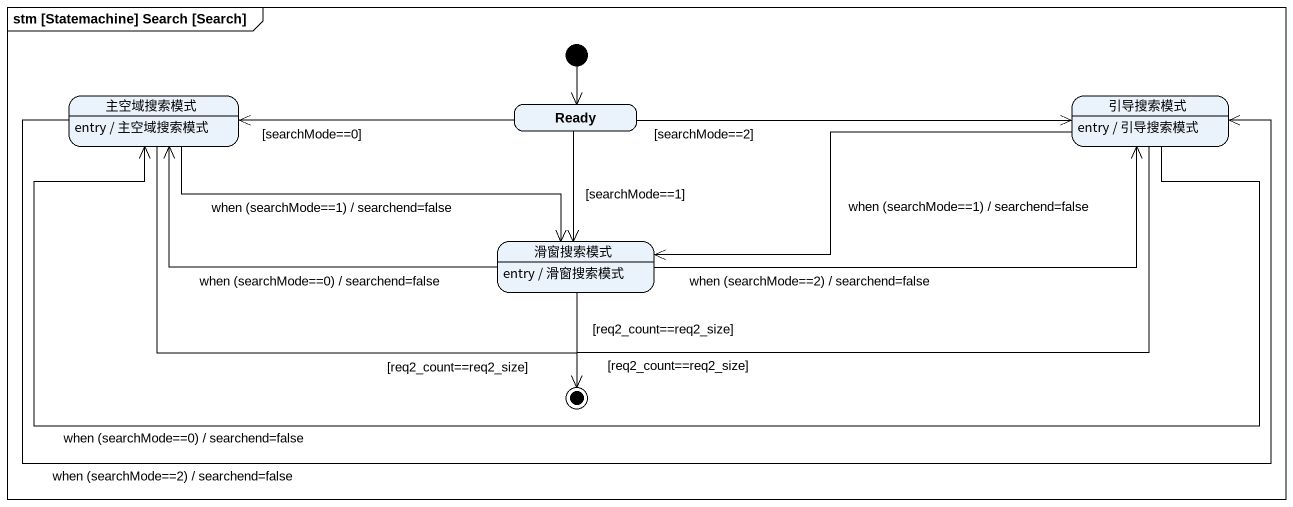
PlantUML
@startuml
mainframe stm [Statemachine] Search [Search]
hide empty description
state 主空域搜索模式
主空域搜索模式 : entry / 主空域搜索模式
state Ready
state 引导搜索模式
引导搜索模式 : entry / 引导搜索模式
state 滑窗搜索模式
滑窗搜索模式 : entry / 滑窗搜索模式
[*] --> Ready
主空域搜索模式 -right-> 引导搜索模式 : when (searchMode==2) / searchend=false
主空域搜索模式 -right-> 滑窗搜索模式 : when (searchMode==1) / searchend=false
Ready -left-> 主空域搜索模式 : [searchMode==0]
Ready -right-> 引导搜索模式 : [searchMode==2]
Ready --> 滑窗搜索模式 : [searchMode==1]
引导搜索模式 -left-> 主空域搜索模式 : when (searchMode==0) / searchend=false
引导搜索模式 -left-> 滑窗搜索模式 : when (searchMode==1) / searchend=false
滑窗搜索模式 -left-> 主空域搜索模式 : when (searchMode==0) / searchend=false
滑窗搜索模式 -right-> 引导搜索模式 : when (searchMode==2) / searchend=false
主空域搜索模式 --> [*] : [req2_count==req2_size]
引导搜索模式 -left-> [*] : [req2_count==req2_size]
滑窗搜索模式 --> [*] : [req2_count==req2_size]
@enduml
